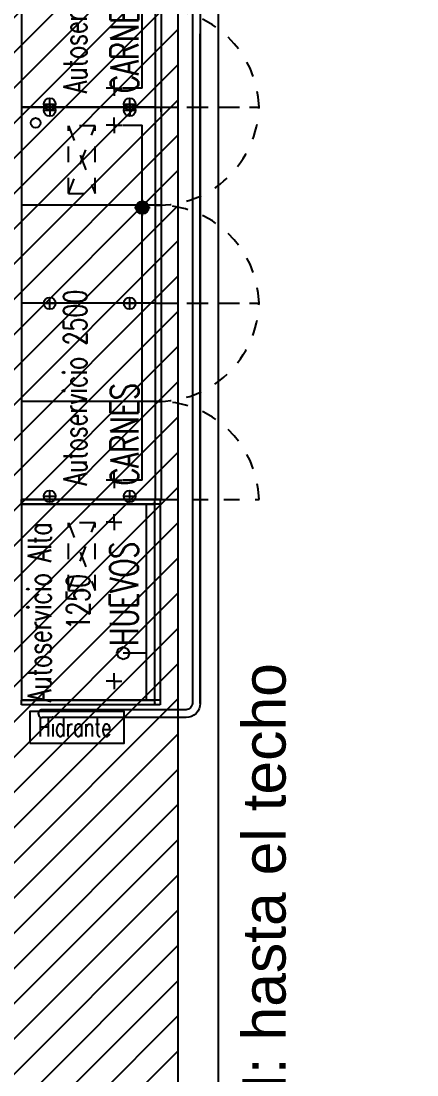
# Model space of a CAD drawing. Header units: millimetres. Extents: x -129 to 3172, y -143 to 919.
# Drawn here: x -32.58 to -30.05, y 15.19 to 21.91 of the extents above; entities that cross this region are included whole.
import ezdxf

# ---------------------------------------------------------------- set-up
doc = ezdxf.new("R2010")
doc.units = ezdxf.units.MM
doc.header["$LTSCALE"] = 0.1
for name, pattern in [('DASHED2', [0.375, 0.25, -0.125]), ('HIDDEN', [9.525, 6.35, -3.175]), ('TRATTEGGIATA2', [0.375, 0.25, -0.125])]:
    doc.linetypes.add(name, pattern=pattern)
for name, color, linetype in [('Cenefa perimetral', 4, 'Continuous'), ('D-AISI BAJA', 8, 'Continuous'), ('E-EXHIBIDORAS', 8, 'Continuous'), ('E-GENERAL', 8, 'Continuous'), ('E-TXT', 7, 'Continuous'), ('zA-COTAS', 1, 'Continuous')]:
    doc.layers.add(name, color=color, linetype=linetype)
doc.styles.add('ROMANS', font='ROMANS.SHX', dxfattribs={"width": 0.8, "height": 0.2})
doc.styles.get("Standard").update_dxf_attribs({"font": 'arial.ttf'})
doc.dimstyles.new('COTA 1-125', dxfattribs={"dimtxt": 0.2, "dimasz": 0.15, "dimexe": 0.08, "dimexo": 0.08, "dimgap": 0.06, "dimtad": 1, "dimzin": 0, "dimdsep": 46, "dimtxsty": 'ROMANS', "dimblk": 'ARCHTICK', "dimcen": 0, "dimclrd": 256, "dimclre": 8, "dimclrt": 3, "dimadec": 0, "dimazin": 0, "dimtfac": 1, "dimtofl": 0, "dimtmove": 0, "dimatfit": 3, "dimldrblk": 'ARCHTICK', "dimfxl": 1, "dimtolj": 1, "dimtzin": 0, "dimlwd": -1, "dimlwe": -1, "dimarcsym": 0})

# ---------------------------------------------------------------- blocks, each defined once
blk = doc.blocks.new('lateral derecho')
at = {"layer": 'E-EXHIBIDORAS'}
for p, q in [((412153.2, 429715.3), (412153.2, 430550.3)), ((412153.2, 429665.3), (412153.2, 430550.3)), ((412153.2, 430550.3), (412153.2, 429700.3)), ((412153.2, 430550.3), (412153.2, 429700.3)), ((412183.2, 430550.3), (412153.2, 430550.3)), ((412153.2, 430550.3), (412153.2, 429700.3)), ((412183.2, 429665.3), (412183.2, 430550.3))]:
    blk.add_line(p, q, dxfattribs=at)
at = {"layer": 'E-EXHIBIDORAS', "linetype": 'ByBlock'}
for p, q in [((412153.2, 429665.3), (412153.2, 430550.3)), ((412183.2, 429665.3), (412183.2, 430550.3)), ((412183.2, 429665.3), (412183.2, 430550.3)), ((412183.2, 429665.3), (412183.2, 430550.3)), ((412168.2, 429700.3), (412153.2, 429700.3)), ((412183.2, 429665.3), (412183.2, 429715.3)), ((412153.2, 429665.3), (412183.2, 429665.3))]:
    blk.add_line(p, q, dxfattribs=at)
blk.add_arc((412167.3, 429716.1), 15.8, 272.96352, 357.03648, dxfattribs=at)
blk = doc.blocks.new('1250')
at = {"layer": 'E-EXHIBIDORAS'}
for p, q in [((411945.5, 426995.8), (410695.5, 426995.8)), ((410695.5, 426995.8), (410695.5, 426145.8)), ((411945.5, 426995.8), (411945.5, 426145.8)), ((410817.1, 426405.8), (410817.1, 426455.8)), ((411830.5, 426405.8), (411830.5, 426455.8)), ((410817.1, 426405.8), (410767.1, 426405.8)), ((410817.1, 426405.8), (410817.1, 426355.8)), ((410817.1, 426405.8), (410867.1, 426405.8)), ((410967, 426375.8), (410994.9, 426387.8)), ((410994.9, 426387.8), (411023.6, 426376.3)), ((411830.5, 426405.8), (411780.5, 426405.8)), ((411830.5, 426405.8), (411830.5, 426355.8)), ((411830.5, 426405.8), (411880.5, 426405.8)), ((410955.5, 426347.9), (410967, 426375.8)), ((410966.8, 426319.9), (410955.5, 426347.9)), ((410995.5, 426307.8), (410966.8, 426319.9)), ((410995.5, 426197.8), (410995.5, 426347.8)), ((411023.9, 426319.6), (410995.5, 426307.8)), ((411023.6, 426376.3), (411035.5, 426347.7)), ((411035.5, 426347.7), (411023.9, 426319.6)), ((410695.5, 426197.8), (411945.5, 426197.8)), ((410695.5, 426145.8), (411945.5, 426145.8)), ((411945.5, 426110.8), (410695.5, 426110.8))]:
    blk.add_line(p, q, dxfattribs=at)
at = {"layer": 'E-EXHIBIDORAS', "linetype": 'TRATTEGGIATA2'}
for p, q in [((411395.5, 426695.8), (411825.5, 426695.8)), ((411395.5, 426695.8), (411825.5, 426525.8)), ((411825.5, 426695.8), (411395.5, 426525.8)), ((411395.5, 426695.8), (411395.5, 426525.8)), ((411825.5, 426525.8), (411825.5, 426695.8)), ((411395.5, 426525.8), (411825.5, 426525.8))]:
    blk.add_line(p, q, dxfattribs=at)
at = {"layer": 'E-TXT', "insert": (410582.6, 426955.4), "char_height": 148, "attachment_point": 1}
blk.add_mtext_dynamic_manual_height_columns('\\pi101.1879;{\\Fromans|c0;\\W0.7;Autoservicio Alta \\P\\pi562.45457;1250}', width=1475.176, gutter_width=1.38, heights=[0], dxfattribs=at)
blk = doc.blocks.new('COSTAN-REFERENCIA DE DESAGÜES')
at = {"layer": 'E-EXHIBIDORAS'}
blk.add_hatch(color=256, dxfattribs=at).paths.add_polyline_path([(40, 0, 1), (-40, 0, 1)])
blk.add_circle((0, 0), 40, dxfattribs=at)
blk = doc.blocks.new('LI_TL1_N_ ECO 250')
at = {"layer": 'E-EXHIBIDORAS'}
for p, q in [((2500, 0), (0, 0)), ((0, 0), (0, -855)), ((625, -890), (625, 0)), ((1250, -855), (1250, 0)), ((1875, -890), (1875, 0)), ((2500, -855), (2500, 0)), ((-17.6, -180), (57.6, -180)), ((20, -142.4), (20, -217.6)), ((1212.4, -180), (1287.6, -180)), ((1250, -142.4), (1250, -217.6)), ((2517.6, -180), (2442.4, -180)), ((2480, -142.4), (2480, -217.6)), ((121.7, -590), (71.7, -590)), ((121.7, -590), (121.7, -540)), ((121.7, -590), (121.7, -640)), ((121.7, -590), (171.7, -590)), ((2385, -590), (2335, -590)), ((2385, -590), (2385, -540)), ((2385, -590), (2385, -640)), ((2385, -590), (2435, -590)), ((20, -652.4), (20, -727.6)), ((121.7, -770), (121.7, -645)), ((1250, -652.4), (1250, -727.6)), ((2385, -645), (2385, -770)), ((2480, -652.4), (2480, -727.6)), ((-17.6, -690), (57.6, -690)), ((1212.4, -690), (1287.6, -690)), ((1860, -720), (1860, -820)), ((2517.6, -690), (2442.4, -690)), ((121.7, -770), (2385, -770)), ((1910, -770), (1810, -770)), ((0, -855), (2500, -855)), ((0, -855), (0, -890)), ((2500, -890), (0, -890)), ((2470, -890), (2500, -890))]:
    blk.add_line(p, q, dxfattribs=at)
at = {"layer": 'E-EXHIBIDORAS', "linetype": 'TRATTEGGIATA2'}
for p, q in [((1950, -300), (2380, -300)), ((1950, -300), (2380, -470)), ((2380, -300), (1950, -470)), ((1950, -300), (1950, -470)), ((2380, -470), (2380, -300)), ((1950, -470), (2380, -470))]:
    blk.add_line(p, q, dxfattribs=at)
at = {"layer": 'E-EXHIBIDORAS', "linetype": 'DASHED2'}
for p, q in [((1250, -855), (1250, -1515)), ((2500, -855), (2500, -1515)), ((0, -890), (0, -1515)), ((1250, -890), (1250, -1515))]:
    blk.add_line(p, q, dxfattribs=at)
at = {"layer": 'E-EXHIBIDORAS'}
for centre, radius in [((2400, -90), 31), ((20, -180), 37.6), ((1250, -180), 37.6), ((2480, -180), 37.6), ((20, -690), 37.6), ((1250, -690), 37.6), ((2480, -690), 37.6)]:
    blk.add_circle(centre, radius, dxfattribs=at)
at = {"layer": 'E-EXHIBIDORAS', "linetype": 'DASHED2'}
for centre, start, end in [((-17.5, -872.5), 271.5602, 1.5602), ((1267.5, -872.5), 178.4398, 268.4398), ((1232.5, -872.5), 271.5602, 1.5602), ((2517.5, -872.5), 178.4398, 268.4398)]:
    blk.add_arc(centre, 642.7, start, end, dxfattribs=at)
at = {"layer": 'E-EXHIBIDORAS'}
blk.add_blockref('COSTAN-REFERENCIA DE DESAGÜES', (1860, -770), dxfattribs=at)
at = {"layer": 'E-TXT', "insert": (88.8, -268.1), "char_height": 148, "attachment_point": 1}
blk.add_mtext_dynamic_manual_height_columns('{\\Fromans|c0;\\W0.7;Autoservicio 2500}', width=2517.267, gutter_width=1.38, heights=[0], dxfattribs=at)
blk = doc.blocks.new('_ARCHTICK')
at = {"color": 0, "linetype": 'ByBlock', "const_width": 0.15}
blk.add_lwpolyline([(-0.5, -0.5), (0.5, 0.5)], dxfattribs=at)
blk = doc.blocks.new('*D488')
at = {"layer": 'Defpoints', "color": 0, "transparency": 16777216}
for p in [(-32.0143, 29.1847, 0), (-32.0143, 0.1851, 0), (-31.3217, 0.1851)]:
    blk.add_point(p, dxfattribs=at)
at = {"layer": 'zA-COTAS', "color": 8, "linetype": 'HIDDEN', "transparency": 16777216}
for p, q in [((-31.9343, 29.1847), (-31.2417, 29.1847)), ((-31.9343, 0.1851), (-31.2417, 0.1851))]:
    blk.add_line(p, q, dxfattribs=at)
at = {"layer": 'zA-COTAS', "transparency": 16777216}
blk.add_line((-31.3217, 29.1847), (-31.3217, 0.1851), dxfattribs=at)
at = {"layer": 'zA-COTAS', "transparency": 16777216, "xscale": 0.15, "yscale": 0.15, "zscale": 0.15}
for p, rotation in [((-31.3217, 29.1847), 90), ((-31.3217, 0.1851), 270)]:
    blk.add_blockref('_ARCHTICK', p, dxfattribs=dict(at, rotation=rotation))
at = {"layer": 'zA-COTAS', "color": 3, "transparency": 16777216, "insert": (-31.4817, 14.6849), "char_height": 0.2, "attachment_point": 5, "rotation": 90, "style": 'ROMANS'}
blk.add_mtext('\\A1;29.00', dxfattribs=at)

msp = doc.modelspace()

# ---------------------------------------------------------------- hatches: boundary and pattern name
at = {"layer": 'Cenefa perimetral'}
h = msp.add_hatch(dxfattribs=at)
h.set_pattern_fill('LINE', color=256, scale=0.05, angle=45)
h.paths.add_polyline_path([(-8.4062, 0.1851), (-8.4062, 0.7351), (-31.5769, 0.7351), (-31.5769, 28.1147), (-6.707, 28.1147), (-6.707, 24.0344), (-5.607, 24.0344), (-5.607, 28.1477), (-6.5037, 28.1477), (-6.5037, 29.2147), (-32.6763, 29.1847), (-32.6763, 0.1851)])

# ---------------------------------------------------------------- linework, layer by layer
msp.add_line((-31.5769, 0.7351), (-31.5769, 28.1147), dxfattribs=at)
msp.add_lwpolyline([(-8.4062, 0.1851), (-8.4062, 0.7351), (-31.5769, 0.7351), (-31.5769, 28.1147), (-6.707, 28.1147), (-6.707, 24.0344), (-5.607, 24.0344), (-5.607, 28.1477), (-6.5037, 28.1477), (-6.5037, 29.2147), (-32.6763, 29.1847), (-32.6763, 0.1851)], close=True, dxfattribs=at)
at = {"layer": 'D-AISI BAJA'}
for points in [[(-31.4861, 27.5925), (-31.4861, 17.5592, -0.414214), (-31.5261, 17.5192), (-32.4437, 17.5192)], [(-31.4361, 27.5925), (-31.4361, 17.5592, -0.414214), (-31.5261, 17.4692), (-32.4437, 17.4692)], [(-32.4437, 17.5192, 1.009642), (-32.4437, 17.4692, -5.268994)]]:
    msp.add_lwpolyline(points, format="xyb", dxfattribs=at)
for points in [[(-31.4361, 27.5925), (-31.4361, 17.5592)], [(-31.4361, 17.5592), (-31.4361, 21.8275)]]:
    msp.add_lwpolyline(points, dxfattribs=at)
at = {"layer": 'E-GENERAL'}
msp.add_lwpolyline([(-32.5219, 17.3066), (-31.9219, 17.3066), (-31.9219, 17.5066), (-32.5219, 17.5066)], close=True, dxfattribs=at)

# ---------------------------------------------------------------- block references
at = {"xscale": -0.0010000000002037, "yscale": 0.0010000000002037, "zscale": 0.0010000000002037, "rotation": 90}
for p in [(397.9746, 431.0126), (397.9746, 429.7326)]:
    msp.add_blockref('lateral derecho', p, dxfattribs=at)
at = {"layer": 'E-EXHIBIDORAS', "xscale": 0.001, "yscale": 0.001, "zscale": 0.001, "rotation": 90}
for name, p in [('LI_TL1_N_ ECO 250', (-32.5757, 21.3594)), ('LI_TL1_N_ ECO 250', (-32.5757, 18.8594)), ('1250', (394.4201, -393.1161))]:
    msp.add_blockref(name, p, dxfattribs=at)

# ---------------------------------------------------------------- texts
at = {"layer": 'Cenefa perimetral'}
msp.add_text('Cenefa Perimetral de Fondo H: hasta el techo', height=0.276522, rotation=90, dxfattribs=at).set_placement((-30.891, 9.9576))
at = {"layer": 'E-TXT', "char_height": 0.18, "attachment_point": 1, "rotation": 90}
for s, insert in [('{\\Fromans|c0;\\W0.7;CARNES}', (-32.0092, 21.4504)), ('{\\Fromans|c0;\\W0.7;CARNES}', (-32.0092, 18.9478)), ('{\\Fromans|c0;\\W0.7;HUEVOS}', (-32.0121, 17.9251))]:
    msp.add_mtext_dynamic_manual_height_columns(s, width=3.762382, gutter_width=1.3826, heights=[0], dxfattribs=dict(at, insert=insert))
at = {"layer": 'E-TXT', "insert": (-32.4706, 17.4679), "char_height": 0.12, "attachment_point": 1}
msp.add_mtext_dynamic_manual_height_columns('{\\Fromans|c0;\\W0.7;Hidrante}', width=3.762382, gutter_width=1.3826, heights=[0], dxfattribs=at)

# ---------------------------------------------------------------- dimensions: what is measured, and where the dimension line sits
at = {"layer": 'zA-COTAS'}
dim = msp.add_linear_dim(base=(-31.3217, 0.1851, 0.0219), p1=(-32.0143, 29.1847, 0.0219), p2=(-32.0143, 0.1851, 0.0219), angle=90, dimstyle='COTA 1-125', dxfattribs=at)
dim.commit()
dim.dimension.update_dxf_attribs({"geometry": '*D488', "text_midpoint": (-31.4817, 14.6849, 0.0219)})

doc.saveas('drawing.dxf')
